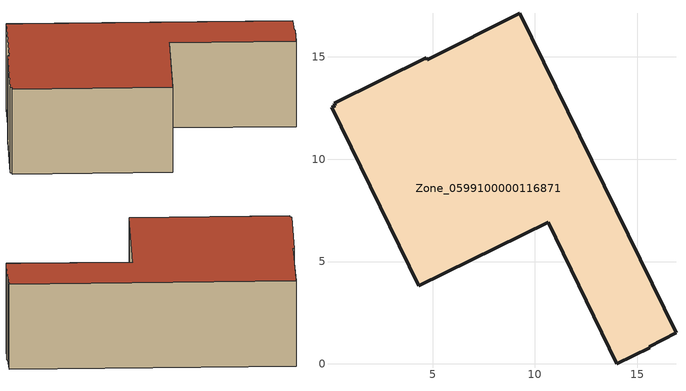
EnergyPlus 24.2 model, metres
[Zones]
Zone_0599100000116871
 floor ground (C_G): 4.74,14.87 9.26,17.14 16.89,1.52 15.58,0.84 15.61,0.78 14,0 10.66,6.92 4.33,3.82 0.06,12.53 0.25,12.62 0.19,12.74 4.7,14.95 z0
 wall outside (C_F): 14,0 15.61,0.78 15.58,0.84 16.89,1.52 9.26,17.14 4.74,14.87 4.7,14.95 0.19,12.74 0.25,12.62 0.06,12.53 4.33,3.82 10.66,6.92 14,0 z0:5.59
 roof outside (C_R): 0.25,12.62 0.06,12.53 4.33,3.82 10.66,6.92 14,0 15.61,0.78 15.58,0.84 16.89,1.52 9.26,17.14 4.74,14.87 4.7,14.95 0.19,12.74 z5.59
[BUILDING]
Pand.0599100000116871: North Axis=0; Terrain=City; Loads Convergence Tolerance Value=0.04; Temperature Convergence Tolerance Value=0.4; Solar Distribution=FullExterior; Maximum Number of Warmup Days=25; Minimum Number of Warmup Days=1
[Site:Location]
Rotterdam.The.Hague.AP_ZH_NLD Design_Conditions: Latitude=51.96; Longitude=4.45; Time Zone=1; Elevation=-4.5
[SITE:GROUNDTEMPERATURE:BUILDINGSURFACE]
18, 18, 18, 18, 18, 18, 18, 18, 18, 18, 18, 18
[MATERIAL] Thermal Absorptance=0.9; Solar Absorptance=0.7; Visible Absorptance=0.7
Name | Roughness | Thickness | Conductivity | Density | Specific Heat
G.D.1975-1991 | MediumSmooth | 0.15 | 0.288461 | 540 | 1210
F.D.1975-1991 | Rough | 0.3 | 0.230769 | 1920 | 840
R.D.1975-1991 | MediumRough | 0.2 | 0.153846 | 1500 | 1000
[CONSTRUCTION]
C_G: G.D.1975-1991
C_F: F.D.1975-1991
C_R: R.D.1975-1991
[ZONE]
Zone_0599100000116871: Type=1; Multiplier=1; Ceiling Height=Autocalculate; Volume=Autocalculate; Floor Area=autocalculate; Part of Total Floor Area=Yes
[ZONEINFILTRATION:DESIGNFLOWRATE]
Infil_Zone_0599100000116871: Zone or ZoneList or Space or SpaceList=Zone_0599100000116871; Schedule=AlwaysOn; Design Flow Rate Calculation Method=Flow/Area; Flow Rate per Floor Area=0.0042; Constant Term Coefficient=1; Temperature Term Coefficient=0; Velocity Term Coefficient=0; Velocity Squared Term Coefficient=0
[HVACTEMPLATE:ZONE:IDEALLOADSAIRSYSTEM]
Zone_0599100000116871: Maximum Heating Supply Air Temperature=50; Minimum Cooling Supply Air Temperature=13; Maximum Heating Supply Air Humidity Ratio=0.0156; Minimum Cooling Supply Air Humidity Ratio=0.0077; Heating Limit=NoLimit; Cooling Limit=NoLimit; Dehumidification Control Type=ConstantSensibleHeatRatio; Cooling Sensible Heat Ratio=0.7; Dehumidification Setpoint=60; Humidification Control Type=None; Humidification Setpoint=30; Outdoor Air Method=None; Outdoor Air Flow Rate per Person=0.00944; Outdoor Air Flow Rate per Zone Floor Area=0; Outdoor Air Flow Rate per Zone=0; Demand Controlled Ventilation Type=None; Outdoor Air Economizer Type=NoEconomizer; Heat Recovery Type=None; Sensible Heat Recovery Effectiveness=0.7; Latent Heat Recovery Effectiveness=0.65
[ZONECONTROL:THERMOSTAT]
ThermostatControl_Zone_0599100000116871: Zone or ZoneList=Zone_0599100000116871; Control Type Schedule=DualSetpointControlType; Control 1=Thermostat_Zone_0599100000116871; Temperature Difference Between Cutout And Setpoint=0
[THERMOSTATSETPOINT:DUALSETPOINT]
Thermostat_Zone_0599100000116871: Heating Setpoint Temperature Schedule=HeatingSetpoint_Zone_0599100000116871; Cooling Setpoint Temperature Schedule=CoolingSetpoint_Zone_0599100000116871
[SCHEDULE:COMPACT]
HeatingSetpoint_Zone_0599100000116871: Through: 12/31, For: AllDays, Until: 24:00, 21
CoolingSetpoint_Zone_0599100000116871: Through: 12/31, For: AllDays, Until: 24:00, 24
DualSetpointControlType: Through: 12/31, For: AllDays, Until: 24:00, 4
AlwaysOn: Through: 12/31, For: AllDays, Until: 24:00, 1
